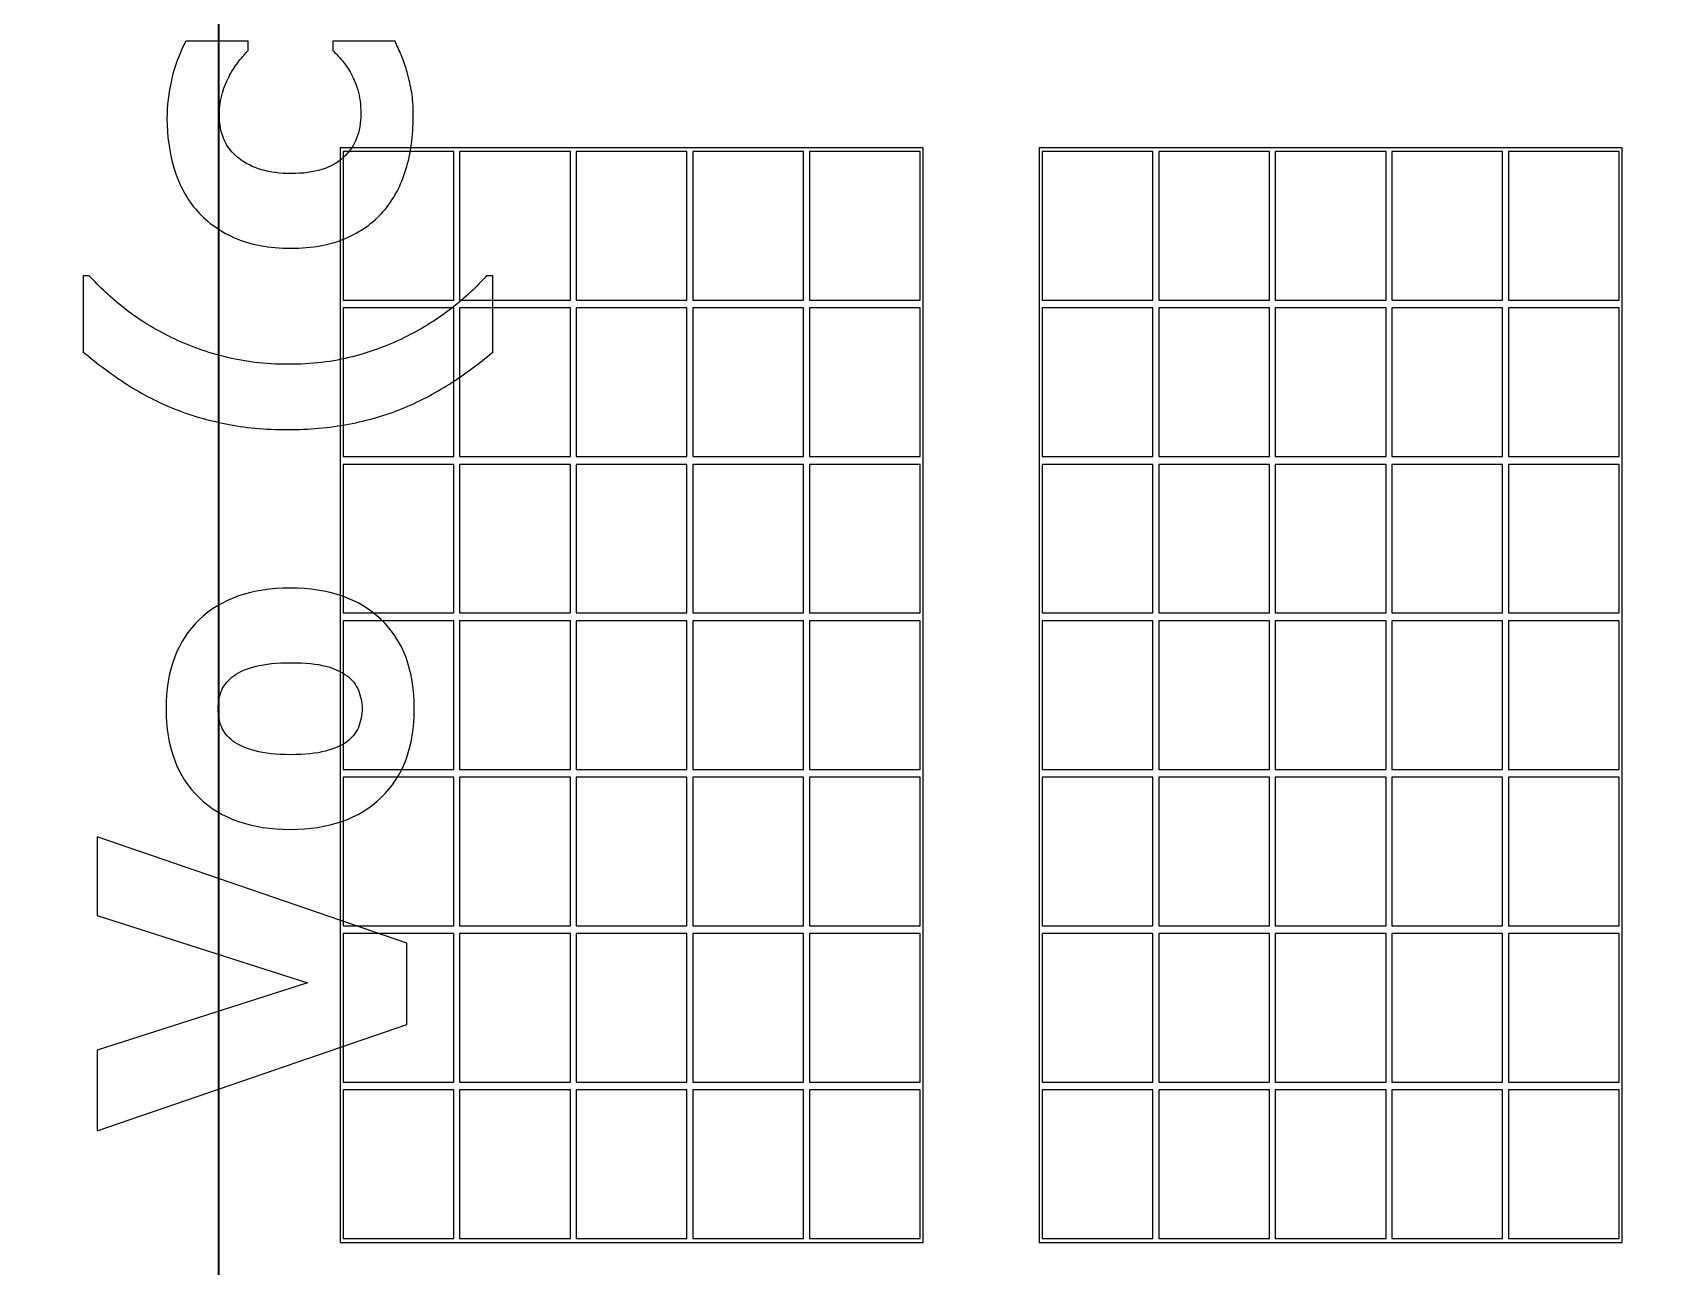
# Model space of a CAD drawing. Header units: centimetres. Extents: x -64.7 to 31.2, y -38.5 to 7.
# Drawn here: x -4.403 to -3.598, y 5.157 to 5.77 of the extents above; entities that cross this region are included whole.
import ezdxf

# ---------------------------------------------------------------- set-up
doc = ezdxf.new("R2010")
doc.units = ezdxf.units.CM
doc.header["$MEASUREMENT"] = 0
doc.layers.add('Layer 1', color=7, linetype='Continuous')

msp = doc.modelspace()

# ---------------------------------------------------------------- linework, layer by layer
at = {"layer": 'Layer 1', "color": 114, "lineweight": 35}
msp.add_open_spline([(-5.5, 6.95), (-5.5, 6.95), (2.5, 6.95), (2.5, 6.95), (2.5, 6.95), (2.5, 6.95), (2.5, 3.35), (2.5, 3.35), (2.5, 3.35), (2.5, 3.35), (-5.5, 3.35), (-5.5, 3.35), (-5.5, 3.35), (-5.5, 3.35), (-5.5, 6.95), (-5.5, 6.95)], degree=3, knots=[0, 0, 0, 0, 0.25, 0.25, 0.25, 0.25, 0.5, 0.5, 0.5, 0.5, 0.75, 0.75, 0.75, 0.75, 1, 1, 1, 1], dxfattribs=at)
at = {"layer": 'Layer 1', "color": 250, "lineweight": 35}
msp.add_open_spline([(-4.8, 6.41), (-4.8, 6.41), (1.8, 6.41), (1.8, 6.41), (1.8, 6.41), (1.8, 6.41), (1.8, 3.89), (1.8, 3.89), (1.8, 3.89), (1.8, 3.89), (-4.8, 3.89), (-4.8, 3.89), (-4.8, 3.89), (-4.8, 3.89), (-4.8, 6.41), (-4.8, 6.41)], degree=3, knots=[0, 0, 0, 0, 0.25, 0.25, 0.25, 0.25, 0.5, 0.5, 0.5, 0.5, 0.75, 0.75, 0.75, 0.75, 1, 1, 1, 1], dxfattribs=at)
at = {"layer": 'Layer 1', "color": 52, "lineweight": 35}
msp.add_open_spline([(-4.3105, 5.95), (-4.3105, 5.95), (1.3105, 5.95), (1.3105, 5.95), (1.3105, 5.95), (1.3105, 5.95), (1.3105, 4.35), (1.3105, 4.35), (1.3105, 4.35), (1.3105, 4.35), (-4.3105, 4.35), (-4.3105, 4.35), (-4.3105, 4.35), (-4.3105, 4.35), (-4.3105, 5.95), (-4.3105, 5.95)], degree=3, knots=[0, 0, 0, 0, 0.25, 0.25, 0.25, 0.25, 0.5, 0.5, 0.5, 0.5, 0.75, 0.75, 0.75, 0.75, 1, 1, 1, 1], dxfattribs=at)
at = {"layer": 'Layer 1', "color": 7}
for points, knots in [([(-4.21368, 5.72808), (-4.21368, 5.71849), (-4.21487, 5.7097), (-4.21731, 5.70177), (-4.21731, 5.70177), (-4.21971, 5.69379), (-4.22341, 5.68691), (-4.22846, 5.68102), (-4.22846, 5.68102), (-4.2335, 5.67524), (-4.23982, 5.67072), (-4.24744, 5.66751), (-4.24744, 5.66751), (-4.25502, 5.66427), (-4.26402, 5.66264), (-4.27435, 5.66264), (-4.27435, 5.66264), (-4.28543, 5.66264), (-4.29489, 5.66441), (-4.30268, 5.6679), (-4.30268, 5.6679), (-4.31044, 5.67143), (-4.31686, 5.67619), (-4.32191, 5.68219), (-4.32191, 5.68219), (-4.32671, 5.68797), (-4.33027, 5.69478), (-4.3326, 5.70258), (-4.3326, 5.70258), (-4.33489, 5.71041), (-4.33606, 5.71856), (-4.33606, 5.72703), (-4.33606, 5.72703), (-4.33606, 5.73345), (-4.33532, 5.73983), (-4.33383, 5.74625), (-4.33383, 5.74625), (-4.33235, 5.75267), (-4.32999, 5.75909), (-4.32674, 5.76558), (-4.32674, 5.76558), (-4.32674, 5.76558), (-4.29573, 5.76558), (-4.29573, 5.76558), (-4.29573, 5.76558), (-4.29573, 5.76558), (-4.29573, 5.76093), (-4.29573, 5.76093), (-4.29573, 5.76093), (-4.29711, 5.75948), (-4.29863, 5.75772), (-4.30028, 5.7556), (-4.30028, 5.7556), (-4.30194, 5.75352), (-4.30346, 5.75123), (-4.30483, 5.74876), (-4.30483, 5.74876), (-4.30628, 5.74611), (-4.30752, 5.74315), (-4.3085, 5.73987), (-4.3085, 5.73987), (-4.30953, 5.73655), (-4.31002, 5.73285), (-4.31002, 5.72879), (-4.31002, 5.72879), (-4.31002, 5.71955), (-4.30681, 5.71242), (-4.30035, 5.70734), (-4.30035, 5.70734), (-4.2939, 5.7023), (-4.28526, 5.69976), (-4.27435, 5.69976), (-4.27435, 5.69976), (-4.26271, 5.69976), (-4.254, 5.70247), (-4.24828, 5.70787), (-4.24828, 5.70787), (-4.24257, 5.71327), (-4.23971, 5.72046), (-4.23971, 5.72942), (-4.23971, 5.72942), (-4.23971, 5.73398), (-4.24024, 5.73796), (-4.24126, 5.74142), (-4.24126, 5.74142), (-4.24229, 5.74484), (-4.24356, 5.7478), (-4.245, 5.75027), (-4.245, 5.75027), (-4.24645, 5.75271), (-4.24793, 5.75475), (-4.24948, 5.75648), (-4.24948, 5.75648), (-4.25104, 5.75821), (-4.25245, 5.75969), (-4.25368, 5.76093), (-4.25368, 5.76093), (-4.25368, 5.76093), (-4.25368, 5.76558), (-4.25368, 5.76558), (-4.25368, 5.76558), (-4.25368, 5.76558), (-4.22267, 5.76558), (-4.22267, 5.76558), (-4.22267, 5.76558), (-4.22179, 5.7635), (-4.22073, 5.76114), (-4.21957, 5.75839), (-4.21957, 5.75839), (-4.2184, 5.75567), (-4.21742, 5.75292), (-4.21667, 5.7501), (-4.21667, 5.7501), (-4.21572, 5.74657), (-4.21498, 5.74329), (-4.21445, 5.74022), (-4.21445, 5.74022), (-4.21392, 5.73715), (-4.21368, 5.73309), (-4.21368, 5.72808)], [0, 0, 0, 0, 0.033333, 0.033333, 0.033333, 0.033333, 0.066667, 0.066667, 0.066667, 0.066667, 0.1, 0.1, 0.1, 0.1, 0.133333, 0.133333, 0.133333, 0.133333, 0.166667, 0.166667, 0.166667, 0.166667, 0.2, 0.2, 0.2, 0.2, 0.233333, 0.233333, 0.233333, 0.233333, 0.266667, 0.266667, 0.266667, 0.266667, 0.3, 0.3, 0.3, 0.3, 0.333333, 0.333333, 0.333333, 0.333333, 0.366667, 0.366667, 0.366667, 0.366667, 0.4, 0.4, 0.4, 0.4, 0.433333, 0.433333, 0.433333, 0.433333, 0.466667, 0.466667, 0.466667, 0.466667, 0.5, 0.5, 0.5, 0.5, 0.533333, 0.533333, 0.533333, 0.533333, 0.566667, 0.566667, 0.566667, 0.566667, 0.6, 0.6, 0.6, 0.6, 0.633333, 0.633333, 0.633333, 0.633333, 0.666667, 0.666667, 0.666667, 0.666667, 0.7, 0.7, 0.7, 0.7, 0.733333, 0.733333, 0.733333, 0.733333, 0.766667, 0.766667, 0.766667, 0.766667, 0.8, 0.8, 0.8, 0.8, 0.833333, 0.833333, 0.833333, 0.833333, 0.866667, 0.866667, 0.866667, 0.866667, 0.9, 0.9, 0.9, 0.9, 0.933333, 0.933333, 0.933333, 0.933333, 0.966667, 0.966667, 0.966667, 0.966667, 1, 1, 1, 1]), ([(-4.1742, 5.64899), (-4.1742, 5.64899), (-4.1742, 5.61107), (-4.1742, 5.61107), (-4.1742, 5.61107), (-4.18115, 5.60521), (-4.18831, 5.59989), (-4.19568, 5.59516), (-4.19568, 5.59516), (-4.20306, 5.5904), (-4.21099, 5.5863), (-4.21946, 5.58285), (-4.21946, 5.58285), (-4.2274, 5.5796), (-4.23618, 5.57706), (-4.24581, 5.57526), (-4.24581, 5.57526), (-4.25548, 5.57343), (-4.2655, 5.57251), (-4.27591, 5.57251), (-4.27591, 5.57251), (-4.28727, 5.57251), (-4.29757, 5.57346), (-4.30681, 5.57537), (-4.30681, 5.57537), (-4.31605, 5.57724), (-4.32448, 5.57971), (-4.33214, 5.58274), (-4.33214, 5.58274), (-4.34047, 5.58606), (-4.34833, 5.59011), (-4.35574, 5.59488), (-4.35574, 5.59488), (-4.36315, 5.59967), (-4.37045, 5.60507), (-4.37761, 5.61107), (-4.37761, 5.61107), (-4.37761, 5.61107), (-4.37761, 5.64899), (-4.37761, 5.64899), (-4.37761, 5.64899), (-4.37761, 5.64899), (-4.37462, 5.64899), (-4.37462, 5.64899), (-4.37462, 5.64899), (-4.36957, 5.64342), (-4.36389, 5.63809), (-4.35751, 5.63301), (-4.35751, 5.63301), (-4.35112, 5.62797), (-4.34368, 5.62328), (-4.33514, 5.61894), (-4.33514, 5.61894), (-4.32692, 5.61477), (-4.31785, 5.61142), (-4.30783, 5.60885), (-4.30783, 5.60885), (-4.29785, 5.60627), (-4.2872, 5.60497), (-4.27591, 5.60497), (-4.27591, 5.60497), (-4.26412, 5.60497), (-4.25343, 5.60624), (-4.24387, 5.60874), (-4.24387, 5.60874), (-4.23428, 5.61125), (-4.22521, 5.61463), (-4.21667, 5.61894), (-4.21667, 5.61894), (-4.20856, 5.62306), (-4.20115, 5.62772), (-4.19452, 5.63291), (-4.19452, 5.63291), (-4.18785, 5.63813), (-4.1821, 5.64349), (-4.1772, 5.64899), (-4.1772, 5.64899), (-4.1772, 5.64899), (-4.1742, 5.64899), (-4.1742, 5.64899)], [0, 0, 0, 0, 0.05, 0.05, 0.05, 0.05, 0.1, 0.1, 0.1, 0.1, 0.15, 0.15, 0.15, 0.15, 0.2, 0.2, 0.2, 0.2, 0.25, 0.25, 0.25, 0.25, 0.3, 0.3, 0.3, 0.3, 0.35, 0.35, 0.35, 0.35, 0.4, 0.4, 0.4, 0.4, 0.45, 0.45, 0.45, 0.45, 0.5, 0.5, 0.5, 0.5, 0.55, 0.55, 0.55, 0.55, 0.6, 0.6, 0.6, 0.6, 0.65, 0.65, 0.65, 0.65, 0.7, 0.7, 0.7, 0.7, 0.75, 0.75, 0.75, 0.75, 0.8, 0.8, 0.8, 0.8, 0.85, 0.85, 0.85, 0.85, 0.9, 0.9, 0.9, 0.9, 0.95, 0.95, 0.95, 0.95, 1, 1, 1, 1]), ([(-4.27478, 5.49376), (-4.25566, 5.49376), (-4.24063, 5.48854), (-4.22962, 5.4781), (-4.22962, 5.4781), (-4.21865, 5.46766), (-4.21315, 5.45291), (-4.21315, 5.43383), (-4.21315, 5.43383), (-4.21315, 5.41485), (-4.21865, 5.40013), (-4.22962, 5.38962), (-4.22962, 5.38962), (-4.24063, 5.37911), (-4.25566, 5.37385), (-4.27478, 5.37385), (-4.27478, 5.37385), (-4.29407, 5.37385), (-4.30917, 5.37911), (-4.32011, 5.38962), (-4.32011, 5.38962), (-4.33101, 5.40013), (-4.33648, 5.41485), (-4.33648, 5.43383), (-4.33648, 5.43383), (-4.33648, 5.45284), (-4.33098, 5.46759), (-4.32, 5.47806), (-4.32, 5.47806), (-4.309, 5.48854), (-4.29393, 5.49376), (-4.27478, 5.49376)], [0, 0, 0, 0, 0.125, 0.125, 0.125, 0.125, 0.25, 0.25, 0.25, 0.25, 0.375, 0.375, 0.375, 0.375, 0.5, 0.5, 0.5, 0.5, 0.625, 0.625, 0.625, 0.625, 0.75, 0.75, 0.75, 0.75, 0.875, 0.875, 0.875, 0.875, 1, 1, 1, 1]), ([(-4.27457, 5.45665), (-4.28145, 5.45665), (-4.2872, 5.45609), (-4.29178, 5.45496), (-4.29178, 5.45496), (-4.29637, 5.45379), (-4.30004, 5.45224), (-4.30279, 5.45023), (-4.30279, 5.45023), (-4.30568, 5.44811), (-4.30769, 5.44568), (-4.30886, 5.443), (-4.30886, 5.443), (-4.30999, 5.44032), (-4.31055, 5.43725), (-4.31055, 5.43383), (-4.31055, 5.43383), (-4.31055, 5.43058), (-4.31006, 5.42765), (-4.30903, 5.42501), (-4.30903, 5.42501), (-4.30805, 5.4224), (-4.30614, 5.42), (-4.30332, 5.41777), (-4.30332, 5.41777), (-4.30064, 5.41573), (-4.29693, 5.41407), (-4.29224, 5.41283), (-4.29224, 5.41283), (-4.28755, 5.4116), (-4.28166, 5.41097), (-4.27457, 5.41097), (-4.27457, 5.41097), (-4.26744, 5.41097), (-4.26172, 5.41156), (-4.25731, 5.41273), (-4.25731, 5.41273), (-4.25294, 5.41389), (-4.24945, 5.41541), (-4.24684, 5.41728), (-4.24684, 5.41728), (-4.24416, 5.41918), (-4.24218, 5.42162), (-4.24095, 5.42451), (-4.24095, 5.42451), (-4.23971, 5.4274), (-4.23908, 5.43062), (-4.23908, 5.43411), (-4.23908, 5.43411), (-4.23908, 5.437), (-4.23971, 5.43996), (-4.24095, 5.44296), (-4.24095, 5.44296), (-4.24218, 5.44596), (-4.24405, 5.44836), (-4.24652, 5.45012), (-4.24652, 5.45012), (-4.24948, 5.45228), (-4.25305, 5.4539), (-4.25724, 5.45499), (-4.25724, 5.45499), (-4.26141, 5.45609), (-4.26719, 5.45665), (-4.27457, 5.45665)], [0, 0, 0, 0, 0.0625, 0.0625, 0.0625, 0.0625, 0.125, 0.125, 0.125, 0.125, 0.1875, 0.1875, 0.1875, 0.1875, 0.25, 0.25, 0.25, 0.25, 0.3125, 0.3125, 0.3125, 0.3125, 0.375, 0.375, 0.375, 0.375, 0.4375, 0.4375, 0.4375, 0.4375, 0.5, 0.5, 0.5, 0.5, 0.5625, 0.5625, 0.5625, 0.5625, 0.625, 0.625, 0.625, 0.625, 0.6875, 0.6875, 0.6875, 0.6875, 0.75, 0.75, 0.75, 0.75, 0.8125, 0.8125, 0.8125, 0.8125, 0.875, 0.875, 0.875, 0.875, 0.9375, 0.9375, 0.9375, 0.9375, 1, 1, 1, 1]), ([(-4.37066, 5.37015), (-4.37066, 5.37015), (-4.21678, 5.31723), (-4.21678, 5.31723), (-4.21678, 5.31723), (-4.21678, 5.31723), (-4.21678, 5.27691), (-4.21678, 5.27691), (-4.21678, 5.27691), (-4.21678, 5.27691), (-4.37066, 5.22399), (-4.37066, 5.22399), (-4.37066, 5.22399), (-4.37066, 5.22399), (-4.37066, 5.2641), (-4.37066, 5.2641), (-4.37066, 5.2641), (-4.37066, 5.2641), (-4.26628, 5.29758), (-4.26628, 5.29758), (-4.26628, 5.29758), (-4.26628, 5.29758), (-4.37066, 5.3311), (-4.37066, 5.3311), (-4.37066, 5.3311), (-4.37066, 5.3311), (-4.37066, 5.37015), (-4.37066, 5.37015)], [0, 0, 0, 0, 0.142857, 0.142857, 0.142857, 0.142857, 0.285714, 0.285714, 0.285714, 0.285714, 0.428571, 0.428571, 0.428571, 0.428571, 0.571429, 0.571429, 0.571429, 0.571429, 0.714286, 0.714286, 0.714286, 0.714286, 0.857143, 0.857143, 0.857143, 0.857143, 1, 1, 1, 1])]:
    msp.add_open_spline(points, degree=3, knots=knots, dxfattribs=at)
at = {"layer": 'Layer 1', "color": 250, "lineweight": 18}
for points, knots in [([(-4.21368, 5.72808), (-4.21368, 5.71849), (-4.21487, 5.7097), (-4.21731, 5.70177), (-4.21731, 5.70177), (-4.21971, 5.69379), (-4.22341, 5.68691), (-4.22846, 5.68102), (-4.22846, 5.68102), (-4.2335, 5.67524), (-4.23982, 5.67072), (-4.24744, 5.66751), (-4.24744, 5.66751), (-4.25502, 5.66427), (-4.26402, 5.66264), (-4.27435, 5.66264), (-4.27435, 5.66264), (-4.28543, 5.66264), (-4.29489, 5.66441), (-4.30268, 5.6679), (-4.30268, 5.6679), (-4.31044, 5.67143), (-4.31686, 5.67619), (-4.32191, 5.68219), (-4.32191, 5.68219), (-4.32671, 5.68797), (-4.33027, 5.69478), (-4.3326, 5.70258), (-4.3326, 5.70258), (-4.33489, 5.71041), (-4.33606, 5.71856), (-4.33606, 5.72703), (-4.33606, 5.72703), (-4.33606, 5.73345), (-4.33532, 5.73983), (-4.33383, 5.74625), (-4.33383, 5.74625), (-4.33235, 5.75267), (-4.32999, 5.75909), (-4.32674, 5.76558), (-4.32674, 5.76558), (-4.32674, 5.76558), (-4.29573, 5.76558), (-4.29573, 5.76558), (-4.29573, 5.76558), (-4.29573, 5.76558), (-4.29573, 5.76093), (-4.29573, 5.76093), (-4.29573, 5.76093), (-4.29711, 5.75948), (-4.29863, 5.75772), (-4.30028, 5.7556), (-4.30028, 5.7556), (-4.30194, 5.75352), (-4.30346, 5.75123), (-4.30483, 5.74876), (-4.30483, 5.74876), (-4.30628, 5.74611), (-4.30752, 5.74315), (-4.3085, 5.73987), (-4.3085, 5.73987), (-4.30953, 5.73655), (-4.31002, 5.73285), (-4.31002, 5.72879), (-4.31002, 5.72879), (-4.31002, 5.71955), (-4.30681, 5.71242), (-4.30035, 5.70734), (-4.30035, 5.70734), (-4.2939, 5.7023), (-4.28526, 5.69976), (-4.27435, 5.69976), (-4.27435, 5.69976), (-4.26271, 5.69976), (-4.254, 5.70247), (-4.24828, 5.70787), (-4.24828, 5.70787), (-4.24257, 5.71327), (-4.23971, 5.72046), (-4.23971, 5.72942), (-4.23971, 5.72942), (-4.23971, 5.73398), (-4.24024, 5.73796), (-4.24126, 5.74142), (-4.24126, 5.74142), (-4.24229, 5.74484), (-4.24356, 5.7478), (-4.245, 5.75027), (-4.245, 5.75027), (-4.24645, 5.75271), (-4.24793, 5.75475), (-4.24948, 5.75648), (-4.24948, 5.75648), (-4.25104, 5.75821), (-4.25245, 5.75969), (-4.25368, 5.76093), (-4.25368, 5.76093), (-4.25368, 5.76093), (-4.25368, 5.76558), (-4.25368, 5.76558), (-4.25368, 5.76558), (-4.25368, 5.76558), (-4.22267, 5.76558), (-4.22267, 5.76558), (-4.22267, 5.76558), (-4.22179, 5.7635), (-4.22073, 5.76114), (-4.21957, 5.75839), (-4.21957, 5.75839), (-4.2184, 5.75567), (-4.21742, 5.75292), (-4.21667, 5.7501), (-4.21667, 5.7501), (-4.21572, 5.74657), (-4.21498, 5.74329), (-4.21445, 5.74022), (-4.21445, 5.74022), (-4.21392, 5.73715), (-4.21368, 5.73309), (-4.21368, 5.72808)], [0, 0, 0, 0, 0.033333, 0.033333, 0.033333, 0.033333, 0.066667, 0.066667, 0.066667, 0.066667, 0.1, 0.1, 0.1, 0.1, 0.133333, 0.133333, 0.133333, 0.133333, 0.166667, 0.166667, 0.166667, 0.166667, 0.2, 0.2, 0.2, 0.2, 0.233333, 0.233333, 0.233333, 0.233333, 0.266667, 0.266667, 0.266667, 0.266667, 0.3, 0.3, 0.3, 0.3, 0.333333, 0.333333, 0.333333, 0.333333, 0.366667, 0.366667, 0.366667, 0.366667, 0.4, 0.4, 0.4, 0.4, 0.433333, 0.433333, 0.433333, 0.433333, 0.466667, 0.466667, 0.466667, 0.466667, 0.5, 0.5, 0.5, 0.5, 0.533333, 0.533333, 0.533333, 0.533333, 0.566667, 0.566667, 0.566667, 0.566667, 0.6, 0.6, 0.6, 0.6, 0.633333, 0.633333, 0.633333, 0.633333, 0.666667, 0.666667, 0.666667, 0.666667, 0.7, 0.7, 0.7, 0.7, 0.733333, 0.733333, 0.733333, 0.733333, 0.766667, 0.766667, 0.766667, 0.766667, 0.8, 0.8, 0.8, 0.8, 0.833333, 0.833333, 0.833333, 0.833333, 0.866667, 0.866667, 0.866667, 0.866667, 0.9, 0.9, 0.9, 0.9, 0.933333, 0.933333, 0.933333, 0.933333, 0.966667, 0.966667, 0.966667, 0.966667, 1, 1, 1, 1]), ([(-4.1742, 5.64899), (-4.1742, 5.64899), (-4.1742, 5.61107), (-4.1742, 5.61107), (-4.1742, 5.61107), (-4.18115, 5.60521), (-4.18831, 5.59989), (-4.19568, 5.59516), (-4.19568, 5.59516), (-4.20306, 5.5904), (-4.21099, 5.5863), (-4.21946, 5.58285), (-4.21946, 5.58285), (-4.2274, 5.5796), (-4.23618, 5.57706), (-4.24581, 5.57526), (-4.24581, 5.57526), (-4.25548, 5.57343), (-4.2655, 5.57251), (-4.27591, 5.57251), (-4.27591, 5.57251), (-4.28727, 5.57251), (-4.29757, 5.57346), (-4.30681, 5.57537), (-4.30681, 5.57537), (-4.31605, 5.57724), (-4.32448, 5.57971), (-4.33214, 5.58274), (-4.33214, 5.58274), (-4.34047, 5.58606), (-4.34833, 5.59011), (-4.35574, 5.59488), (-4.35574, 5.59488), (-4.36315, 5.59967), (-4.37045, 5.60507), (-4.37761, 5.61107), (-4.37761, 5.61107), (-4.37761, 5.61107), (-4.37761, 5.64899), (-4.37761, 5.64899), (-4.37761, 5.64899), (-4.37761, 5.64899), (-4.37462, 5.64899), (-4.37462, 5.64899), (-4.37462, 5.64899), (-4.36957, 5.64342), (-4.36389, 5.63809), (-4.35751, 5.63301), (-4.35751, 5.63301), (-4.35112, 5.62797), (-4.34368, 5.62328), (-4.33514, 5.61894), (-4.33514, 5.61894), (-4.32692, 5.61477), (-4.31785, 5.61142), (-4.30783, 5.60885), (-4.30783, 5.60885), (-4.29785, 5.60627), (-4.2872, 5.60497), (-4.27591, 5.60497), (-4.27591, 5.60497), (-4.26412, 5.60497), (-4.25343, 5.60624), (-4.24387, 5.60874), (-4.24387, 5.60874), (-4.23428, 5.61125), (-4.22521, 5.61463), (-4.21667, 5.61894), (-4.21667, 5.61894), (-4.20856, 5.62306), (-4.20115, 5.62772), (-4.19452, 5.63291), (-4.19452, 5.63291), (-4.18785, 5.63813), (-4.1821, 5.64349), (-4.1772, 5.64899), (-4.1772, 5.64899), (-4.1772, 5.64899), (-4.1742, 5.64899), (-4.1742, 5.64899)], [0, 0, 0, 0, 0.05, 0.05, 0.05, 0.05, 0.1, 0.1, 0.1, 0.1, 0.15, 0.15, 0.15, 0.15, 0.2, 0.2, 0.2, 0.2, 0.25, 0.25, 0.25, 0.25, 0.3, 0.3, 0.3, 0.3, 0.35, 0.35, 0.35, 0.35, 0.4, 0.4, 0.4, 0.4, 0.45, 0.45, 0.45, 0.45, 0.5, 0.5, 0.5, 0.5, 0.55, 0.55, 0.55, 0.55, 0.6, 0.6, 0.6, 0.6, 0.65, 0.65, 0.65, 0.65, 0.7, 0.7, 0.7, 0.7, 0.75, 0.75, 0.75, 0.75, 0.8, 0.8, 0.8, 0.8, 0.85, 0.85, 0.85, 0.85, 0.9, 0.9, 0.9, 0.9, 0.95, 0.95, 0.95, 0.95, 1, 1, 1, 1]), ([(-4.27478, 5.49376), (-4.25566, 5.49376), (-4.24063, 5.48854), (-4.22962, 5.4781), (-4.22962, 5.4781), (-4.21865, 5.46766), (-4.21315, 5.45291), (-4.21315, 5.43383), (-4.21315, 5.43383), (-4.21315, 5.41485), (-4.21865, 5.40013), (-4.22962, 5.38962), (-4.22962, 5.38962), (-4.24063, 5.37911), (-4.25566, 5.37385), (-4.27478, 5.37385), (-4.27478, 5.37385), (-4.29407, 5.37385), (-4.30917, 5.37911), (-4.32011, 5.38962), (-4.32011, 5.38962), (-4.33101, 5.40013), (-4.33648, 5.41485), (-4.33648, 5.43383), (-4.33648, 5.43383), (-4.33648, 5.45284), (-4.33098, 5.46759), (-4.32, 5.47806), (-4.32, 5.47806), (-4.309, 5.48854), (-4.29393, 5.49376), (-4.27478, 5.49376)], [0, 0, 0, 0, 0.125, 0.125, 0.125, 0.125, 0.25, 0.25, 0.25, 0.25, 0.375, 0.375, 0.375, 0.375, 0.5, 0.5, 0.5, 0.5, 0.625, 0.625, 0.625, 0.625, 0.75, 0.75, 0.75, 0.75, 0.875, 0.875, 0.875, 0.875, 1, 1, 1, 1]), ([(-4.27457, 5.45665), (-4.28145, 5.45665), (-4.2872, 5.45609), (-4.29178, 5.45496), (-4.29178, 5.45496), (-4.29637, 5.45379), (-4.30004, 5.45224), (-4.30279, 5.45023), (-4.30279, 5.45023), (-4.30568, 5.44811), (-4.30769, 5.44568), (-4.30886, 5.443), (-4.30886, 5.443), (-4.30999, 5.44032), (-4.31055, 5.43725), (-4.31055, 5.43383), (-4.31055, 5.43383), (-4.31055, 5.43058), (-4.31006, 5.42765), (-4.30903, 5.42501), (-4.30903, 5.42501), (-4.30805, 5.4224), (-4.30614, 5.42), (-4.30332, 5.41777), (-4.30332, 5.41777), (-4.30064, 5.41573), (-4.29693, 5.41407), (-4.29224, 5.41283), (-4.29224, 5.41283), (-4.28755, 5.4116), (-4.28166, 5.41097), (-4.27457, 5.41097), (-4.27457, 5.41097), (-4.26744, 5.41097), (-4.26172, 5.41156), (-4.25731, 5.41273), (-4.25731, 5.41273), (-4.25294, 5.41389), (-4.24945, 5.41541), (-4.24684, 5.41728), (-4.24684, 5.41728), (-4.24416, 5.41918), (-4.24218, 5.42162), (-4.24095, 5.42451), (-4.24095, 5.42451), (-4.23971, 5.4274), (-4.23908, 5.43062), (-4.23908, 5.43411), (-4.23908, 5.43411), (-4.23908, 5.437), (-4.23971, 5.43996), (-4.24095, 5.44296), (-4.24095, 5.44296), (-4.24218, 5.44596), (-4.24405, 5.44836), (-4.24652, 5.45012), (-4.24652, 5.45012), (-4.24948, 5.45228), (-4.25305, 5.4539), (-4.25724, 5.45499), (-4.25724, 5.45499), (-4.26141, 5.45609), (-4.26719, 5.45665), (-4.27457, 5.45665)], [0, 0, 0, 0, 0.0625, 0.0625, 0.0625, 0.0625, 0.125, 0.125, 0.125, 0.125, 0.1875, 0.1875, 0.1875, 0.1875, 0.25, 0.25, 0.25, 0.25, 0.3125, 0.3125, 0.3125, 0.3125, 0.375, 0.375, 0.375, 0.375, 0.4375, 0.4375, 0.4375, 0.4375, 0.5, 0.5, 0.5, 0.5, 0.5625, 0.5625, 0.5625, 0.5625, 0.625, 0.625, 0.625, 0.625, 0.6875, 0.6875, 0.6875, 0.6875, 0.75, 0.75, 0.75, 0.75, 0.8125, 0.8125, 0.8125, 0.8125, 0.875, 0.875, 0.875, 0.875, 0.9375, 0.9375, 0.9375, 0.9375, 1, 1, 1, 1]), ([(-4.37066, 5.37015), (-4.37066, 5.37015), (-4.21678, 5.31723), (-4.21678, 5.31723), (-4.21678, 5.31723), (-4.21678, 5.31723), (-4.21678, 5.27691), (-4.21678, 5.27691), (-4.21678, 5.27691), (-4.21678, 5.27691), (-4.37066, 5.22399), (-4.37066, 5.22399), (-4.37066, 5.22399), (-4.37066, 5.22399), (-4.37066, 5.2641), (-4.37066, 5.2641), (-4.37066, 5.2641), (-4.37066, 5.2641), (-4.26628, 5.29758), (-4.26628, 5.29758), (-4.26628, 5.29758), (-4.26628, 5.29758), (-4.37066, 5.3311), (-4.37066, 5.3311), (-4.37066, 5.3311), (-4.37066, 5.3311), (-4.37066, 5.37015), (-4.37066, 5.37015)], [0, 0, 0, 0, 0.142857, 0.142857, 0.142857, 0.142857, 0.285714, 0.285714, 0.285714, 0.285714, 0.428571, 0.428571, 0.428571, 0.428571, 0.571429, 0.571429, 0.571429, 0.571429, 0.714286, 0.714286, 0.714286, 0.714286, 0.857143, 0.857143, 0.857143, 0.857143, 1, 1, 1, 1])]:
    msp.add_open_spline(points, degree=3, knots=knots, dxfattribs=at)
at = {"layer": 'Layer 1', "color": 52}
for points in [[(-4.25, 5.71262), (-4.25, 5.71262), (-3.96037, 5.71262), (-3.96037, 5.71262), (-3.96037, 5.71262), (-3.96037, 5.71262), (-3.96037, 5.16859), (-3.96037, 5.16859), (-3.96037, 5.16859), (-3.96037, 5.16859), (-4.25, 5.16859), (-4.25, 5.16859), (-4.25, 5.16859), (-4.25, 5.16859), (-4.25, 5.71262), (-4.25, 5.71262)], [(-4.24855, 5.71068), (-4.24855, 5.71068), (-4.19352, 5.71068), (-4.19352, 5.71068), (-4.19352, 5.71068), (-4.19352, 5.71068), (-4.19352, 5.63684), (-4.19352, 5.63684), (-4.19352, 5.63684), (-4.19352, 5.63684), (-4.24855, 5.63684), (-4.24855, 5.63684), (-4.24855, 5.63684), (-4.24855, 5.63684), (-4.24855, 5.71068), (-4.24855, 5.71068)], [(-4.19063, 5.71068), (-4.19063, 5.71068), (-4.1356, 5.71068), (-4.1356, 5.71068), (-4.1356, 5.71068), (-4.1356, 5.71068), (-4.1356, 5.63684), (-4.1356, 5.63684), (-4.1356, 5.63684), (-4.1356, 5.63684), (-4.19063, 5.63684), (-4.19063, 5.63684), (-4.19063, 5.63684), (-4.19063, 5.63684), (-4.19063, 5.71068), (-4.19063, 5.71068)], [(-4.1327, 5.71068), (-4.1327, 5.71068), (-4.07767, 5.71068), (-4.07767, 5.71068), (-4.07767, 5.71068), (-4.07767, 5.71068), (-4.07767, 5.63684), (-4.07767, 5.63684), (-4.07767, 5.63684), (-4.07767, 5.63684), (-4.1327, 5.63684), (-4.1327, 5.63684), (-4.1327, 5.63684), (-4.1327, 5.63684), (-4.1327, 5.71068), (-4.1327, 5.71068)], [(-4.07478, 5.71068), (-4.07478, 5.71068), (-4.01975, 5.71068), (-4.01975, 5.71068), (-4.01975, 5.71068), (-4.01975, 5.71068), (-4.01975, 5.63684), (-4.01975, 5.63684), (-4.01975, 5.63684), (-4.01975, 5.63684), (-4.07478, 5.63684), (-4.07478, 5.63684), (-4.07478, 5.63684), (-4.07478, 5.63684), (-4.07478, 5.71068), (-4.07478, 5.71068)], [(-4.01685, 5.71068), (-4.01685, 5.71068), (-3.96182, 5.71068), (-3.96182, 5.71068), (-3.96182, 5.71068), (-3.96182, 5.71068), (-3.96182, 5.63684), (-3.96182, 5.63684), (-3.96182, 5.63684), (-3.96182, 5.63684), (-4.01685, 5.63684), (-4.01685, 5.63684), (-4.01685, 5.63684), (-4.01685, 5.63684), (-4.01685, 5.71068), (-4.01685, 5.71068)], [(-3.90264, 5.71262), (-3.90264, 5.71262), (-3.61301, 5.71262), (-3.61301, 5.71262), (-3.61301, 5.71262), (-3.61301, 5.71262), (-3.61301, 5.16859), (-3.61301, 5.16859), (-3.61301, 5.16859), (-3.61301, 5.16859), (-3.90264, 5.16859), (-3.90264, 5.16859), (-3.90264, 5.16859), (-3.90264, 5.16859), (-3.90264, 5.71262), (-3.90264, 5.71262)], [(-3.90119, 5.71068), (-3.90119, 5.71068), (-3.84616, 5.71068), (-3.84616, 5.71068), (-3.84616, 5.71068), (-3.84616, 5.71068), (-3.84616, 5.63684), (-3.84616, 5.63684), (-3.84616, 5.63684), (-3.84616, 5.63684), (-3.90119, 5.63684), (-3.90119, 5.63684), (-3.90119, 5.63684), (-3.90119, 5.63684), (-3.90119, 5.71068), (-3.90119, 5.71068)], [(-3.84327, 5.71068), (-3.84327, 5.71068), (-3.78824, 5.71068), (-3.78824, 5.71068), (-3.78824, 5.71068), (-3.78824, 5.71068), (-3.78824, 5.63684), (-3.78824, 5.63684), (-3.78824, 5.63684), (-3.78824, 5.63684), (-3.84327, 5.63684), (-3.84327, 5.63684), (-3.84327, 5.63684), (-3.84327, 5.63684), (-3.84327, 5.71068), (-3.84327, 5.71068)], [(-3.78534, 5.71068), (-3.78534, 5.71068), (-3.73031, 5.71068), (-3.73031, 5.71068), (-3.73031, 5.71068), (-3.73031, 5.71068), (-3.73031, 5.63684), (-3.73031, 5.63684), (-3.73031, 5.63684), (-3.73031, 5.63684), (-3.78534, 5.63684), (-3.78534, 5.63684), (-3.78534, 5.63684), (-3.78534, 5.63684), (-3.78534, 5.71068), (-3.78534, 5.71068)], [(-3.72742, 5.71068), (-3.72742, 5.71068), (-3.67239, 5.71068), (-3.67239, 5.71068), (-3.67239, 5.71068), (-3.67239, 5.71068), (-3.67239, 5.63684), (-3.67239, 5.63684), (-3.67239, 5.63684), (-3.67239, 5.63684), (-3.72742, 5.63684), (-3.72742, 5.63684), (-3.72742, 5.63684), (-3.72742, 5.63684), (-3.72742, 5.71068), (-3.72742, 5.71068)], [(-3.66949, 5.71068), (-3.66949, 5.71068), (-3.61446, 5.71068), (-3.61446, 5.71068), (-3.61446, 5.71068), (-3.61446, 5.71068), (-3.61446, 5.63684), (-3.61446, 5.63684), (-3.61446, 5.63684), (-3.61446, 5.63684), (-3.66949, 5.63684), (-3.66949, 5.63684), (-3.66949, 5.63684), (-3.66949, 5.63684), (-3.66949, 5.71068), (-3.66949, 5.71068)], [(-4.24855, 5.63296), (-4.24855, 5.63296), (-4.19352, 5.63296), (-4.19352, 5.63296), (-4.19352, 5.63296), (-4.19352, 5.63296), (-4.19352, 5.55913), (-4.19352, 5.55913), (-4.19352, 5.55913), (-4.19352, 5.55913), (-4.24855, 5.55913), (-4.24855, 5.55913), (-4.24855, 5.55913), (-4.24855, 5.55913), (-4.24855, 5.63296), (-4.24855, 5.63296)], [(-4.19063, 5.63296), (-4.19063, 5.63296), (-4.1356, 5.63296), (-4.1356, 5.63296), (-4.1356, 5.63296), (-4.1356, 5.63296), (-4.1356, 5.55913), (-4.1356, 5.55913), (-4.1356, 5.55913), (-4.1356, 5.55913), (-4.19063, 5.55913), (-4.19063, 5.55913), (-4.19063, 5.55913), (-4.19063, 5.55913), (-4.19063, 5.63296), (-4.19063, 5.63296)], [(-4.1327, 5.63296), (-4.1327, 5.63296), (-4.07767, 5.63296), (-4.07767, 5.63296), (-4.07767, 5.63296), (-4.07767, 5.63296), (-4.07767, 5.55913), (-4.07767, 5.55913), (-4.07767, 5.55913), (-4.07767, 5.55913), (-4.1327, 5.55913), (-4.1327, 5.55913), (-4.1327, 5.55913), (-4.1327, 5.55913), (-4.1327, 5.63296), (-4.1327, 5.63296)], [(-4.07478, 5.63296), (-4.07478, 5.63296), (-4.01975, 5.63296), (-4.01975, 5.63296), (-4.01975, 5.63296), (-4.01975, 5.63296), (-4.01975, 5.55913), (-4.01975, 5.55913), (-4.01975, 5.55913), (-4.01975, 5.55913), (-4.07478, 5.55913), (-4.07478, 5.55913), (-4.07478, 5.55913), (-4.07478, 5.55913), (-4.07478, 5.63296), (-4.07478, 5.63296)], [(-4.01685, 5.63296), (-4.01685, 5.63296), (-3.96182, 5.63296), (-3.96182, 5.63296), (-3.96182, 5.63296), (-3.96182, 5.63296), (-3.96182, 5.55913), (-3.96182, 5.55913), (-3.96182, 5.55913), (-3.96182, 5.55913), (-4.01685, 5.55913), (-4.01685, 5.55913), (-4.01685, 5.55913), (-4.01685, 5.55913), (-4.01685, 5.63296), (-4.01685, 5.63296)], [(-3.90119, 5.63296), (-3.90119, 5.63296), (-3.84616, 5.63296), (-3.84616, 5.63296), (-3.84616, 5.63296), (-3.84616, 5.63296), (-3.84616, 5.55913), (-3.84616, 5.55913), (-3.84616, 5.55913), (-3.84616, 5.55913), (-3.90119, 5.55913), (-3.90119, 5.55913), (-3.90119, 5.55913), (-3.90119, 5.55913), (-3.90119, 5.63296), (-3.90119, 5.63296)], [(-3.84327, 5.63296), (-3.84327, 5.63296), (-3.78824, 5.63296), (-3.78824, 5.63296), (-3.78824, 5.63296), (-3.78824, 5.63296), (-3.78824, 5.55913), (-3.78824, 5.55913), (-3.78824, 5.55913), (-3.78824, 5.55913), (-3.84327, 5.55913), (-3.84327, 5.55913), (-3.84327, 5.55913), (-3.84327, 5.55913), (-3.84327, 5.63296), (-3.84327, 5.63296)], [(-3.78534, 5.63296), (-3.78534, 5.63296), (-3.73031, 5.63296), (-3.73031, 5.63296), (-3.73031, 5.63296), (-3.73031, 5.63296), (-3.73031, 5.55913), (-3.73031, 5.55913), (-3.73031, 5.55913), (-3.73031, 5.55913), (-3.78534, 5.55913), (-3.78534, 5.55913), (-3.78534, 5.55913), (-3.78534, 5.55913), (-3.78534, 5.63296), (-3.78534, 5.63296)], [(-3.72742, 5.63296), (-3.72742, 5.63296), (-3.67239, 5.63296), (-3.67239, 5.63296), (-3.67239, 5.63296), (-3.67239, 5.63296), (-3.67239, 5.55913), (-3.67239, 5.55913), (-3.67239, 5.55913), (-3.67239, 5.55913), (-3.72742, 5.55913), (-3.72742, 5.55913), (-3.72742, 5.55913), (-3.72742, 5.55913), (-3.72742, 5.63296), (-3.72742, 5.63296)], [(-3.66949, 5.63296), (-3.66949, 5.63296), (-3.61446, 5.63296), (-3.61446, 5.63296), (-3.61446, 5.63296), (-3.61446, 5.63296), (-3.61446, 5.55913), (-3.61446, 5.55913), (-3.61446, 5.55913), (-3.61446, 5.55913), (-3.66949, 5.55913), (-3.66949, 5.55913), (-3.66949, 5.55913), (-3.66949, 5.55913), (-3.66949, 5.63296), (-3.66949, 5.63296)], [(-4.24855, 5.55524), (-4.24855, 5.55524), (-4.19352, 5.55524), (-4.19352, 5.55524), (-4.19352, 5.55524), (-4.19352, 5.55524), (-4.19352, 5.48141), (-4.19352, 5.48141), (-4.19352, 5.48141), (-4.19352, 5.48141), (-4.24855, 5.48141), (-4.24855, 5.48141), (-4.24855, 5.48141), (-4.24855, 5.48141), (-4.24855, 5.55524), (-4.24855, 5.55524)], [(-4.19063, 5.55524), (-4.19063, 5.55524), (-4.1356, 5.55524), (-4.1356, 5.55524), (-4.1356, 5.55524), (-4.1356, 5.55524), (-4.1356, 5.48141), (-4.1356, 5.48141), (-4.1356, 5.48141), (-4.1356, 5.48141), (-4.19063, 5.48141), (-4.19063, 5.48141), (-4.19063, 5.48141), (-4.19063, 5.48141), (-4.19063, 5.55524), (-4.19063, 5.55524)], [(-4.1327, 5.55524), (-4.1327, 5.55524), (-4.07767, 5.55524), (-4.07767, 5.55524), (-4.07767, 5.55524), (-4.07767, 5.55524), (-4.07767, 5.48141), (-4.07767, 5.48141), (-4.07767, 5.48141), (-4.07767, 5.48141), (-4.1327, 5.48141), (-4.1327, 5.48141), (-4.1327, 5.48141), (-4.1327, 5.48141), (-4.1327, 5.55524), (-4.1327, 5.55524)], [(-4.07478, 5.55524), (-4.07478, 5.55524), (-4.01975, 5.55524), (-4.01975, 5.55524), (-4.01975, 5.55524), (-4.01975, 5.55524), (-4.01975, 5.48141), (-4.01975, 5.48141), (-4.01975, 5.48141), (-4.01975, 5.48141), (-4.07478, 5.48141), (-4.07478, 5.48141), (-4.07478, 5.48141), (-4.07478, 5.48141), (-4.07478, 5.55524), (-4.07478, 5.55524)], [(-4.01685, 5.55524), (-4.01685, 5.55524), (-3.96182, 5.55524), (-3.96182, 5.55524), (-3.96182, 5.55524), (-3.96182, 5.55524), (-3.96182, 5.48141), (-3.96182, 5.48141), (-3.96182, 5.48141), (-3.96182, 5.48141), (-4.01685, 5.48141), (-4.01685, 5.48141), (-4.01685, 5.48141), (-4.01685, 5.48141), (-4.01685, 5.55524), (-4.01685, 5.55524)], [(-3.90119, 5.55524), (-3.90119, 5.55524), (-3.84616, 5.55524), (-3.84616, 5.55524), (-3.84616, 5.55524), (-3.84616, 5.55524), (-3.84616, 5.48141), (-3.84616, 5.48141), (-3.84616, 5.48141), (-3.84616, 5.48141), (-3.90119, 5.48141), (-3.90119, 5.48141), (-3.90119, 5.48141), (-3.90119, 5.48141), (-3.90119, 5.55524), (-3.90119, 5.55524)], [(-3.84327, 5.55524), (-3.84327, 5.55524), (-3.78824, 5.55524), (-3.78824, 5.55524), (-3.78824, 5.55524), (-3.78824, 5.55524), (-3.78824, 5.48141), (-3.78824, 5.48141), (-3.78824, 5.48141), (-3.78824, 5.48141), (-3.84327, 5.48141), (-3.84327, 5.48141), (-3.84327, 5.48141), (-3.84327, 5.48141), (-3.84327, 5.55524), (-3.84327, 5.55524)], [(-3.78534, 5.55524), (-3.78534, 5.55524), (-3.73031, 5.55524), (-3.73031, 5.55524), (-3.73031, 5.55524), (-3.73031, 5.55524), (-3.73031, 5.48141), (-3.73031, 5.48141), (-3.73031, 5.48141), (-3.73031, 5.48141), (-3.78534, 5.48141), (-3.78534, 5.48141), (-3.78534, 5.48141), (-3.78534, 5.48141), (-3.78534, 5.55524), (-3.78534, 5.55524)], [(-3.72742, 5.55524), (-3.72742, 5.55524), (-3.67239, 5.55524), (-3.67239, 5.55524), (-3.67239, 5.55524), (-3.67239, 5.55524), (-3.67239, 5.48141), (-3.67239, 5.48141), (-3.67239, 5.48141), (-3.67239, 5.48141), (-3.72742, 5.48141), (-3.72742, 5.48141), (-3.72742, 5.48141), (-3.72742, 5.48141), (-3.72742, 5.55524), (-3.72742, 5.55524)], [(-3.66949, 5.55524), (-3.66949, 5.55524), (-3.61446, 5.55524), (-3.61446, 5.55524), (-3.61446, 5.55524), (-3.61446, 5.55524), (-3.61446, 5.48141), (-3.61446, 5.48141), (-3.61446, 5.48141), (-3.61446, 5.48141), (-3.66949, 5.48141), (-3.66949, 5.48141), (-3.66949, 5.48141), (-3.66949, 5.48141), (-3.66949, 5.55524), (-3.66949, 5.55524)], [(-4.24855, 5.47752), (-4.24855, 5.47752), (-4.19352, 5.47752), (-4.19352, 5.47752), (-4.19352, 5.47752), (-4.19352, 5.47752), (-4.19352, 5.40369), (-4.19352, 5.40369), (-4.19352, 5.40369), (-4.19352, 5.40369), (-4.24855, 5.40369), (-4.24855, 5.40369), (-4.24855, 5.40369), (-4.24855, 5.40369), (-4.24855, 5.47752), (-4.24855, 5.47752)], [(-4.19063, 5.47752), (-4.19063, 5.47752), (-4.1356, 5.47752), (-4.1356, 5.47752), (-4.1356, 5.47752), (-4.1356, 5.47752), (-4.1356, 5.40369), (-4.1356, 5.40369), (-4.1356, 5.40369), (-4.1356, 5.40369), (-4.19063, 5.40369), (-4.19063, 5.40369), (-4.19063, 5.40369), (-4.19063, 5.40369), (-4.19063, 5.47752), (-4.19063, 5.47752)], [(-4.1327, 5.47752), (-4.1327, 5.47752), (-4.07767, 5.47752), (-4.07767, 5.47752), (-4.07767, 5.47752), (-4.07767, 5.47752), (-4.07767, 5.40369), (-4.07767, 5.40369), (-4.07767, 5.40369), (-4.07767, 5.40369), (-4.1327, 5.40369), (-4.1327, 5.40369), (-4.1327, 5.40369), (-4.1327, 5.40369), (-4.1327, 5.47752), (-4.1327, 5.47752)], [(-4.07478, 5.47752), (-4.07478, 5.47752), (-4.01975, 5.47752), (-4.01975, 5.47752), (-4.01975, 5.47752), (-4.01975, 5.47752), (-4.01975, 5.40369), (-4.01975, 5.40369), (-4.01975, 5.40369), (-4.01975, 5.40369), (-4.07478, 5.40369), (-4.07478, 5.40369), (-4.07478, 5.40369), (-4.07478, 5.40369), (-4.07478, 5.47752), (-4.07478, 5.47752)], [(-4.01685, 5.47752), (-4.01685, 5.47752), (-3.96182, 5.47752), (-3.96182, 5.47752), (-3.96182, 5.47752), (-3.96182, 5.47752), (-3.96182, 5.40369), (-3.96182, 5.40369), (-3.96182, 5.40369), (-3.96182, 5.40369), (-4.01685, 5.40369), (-4.01685, 5.40369), (-4.01685, 5.40369), (-4.01685, 5.40369), (-4.01685, 5.47752), (-4.01685, 5.47752)], [(-3.90119, 5.47752), (-3.90119, 5.47752), (-3.84616, 5.47752), (-3.84616, 5.47752), (-3.84616, 5.47752), (-3.84616, 5.47752), (-3.84616, 5.40369), (-3.84616, 5.40369), (-3.84616, 5.40369), (-3.84616, 5.40369), (-3.90119, 5.40369), (-3.90119, 5.40369), (-3.90119, 5.40369), (-3.90119, 5.40369), (-3.90119, 5.47752), (-3.90119, 5.47752)], [(-3.84327, 5.47752), (-3.84327, 5.47752), (-3.78824, 5.47752), (-3.78824, 5.47752), (-3.78824, 5.47752), (-3.78824, 5.47752), (-3.78824, 5.40369), (-3.78824, 5.40369), (-3.78824, 5.40369), (-3.78824, 5.40369), (-3.84327, 5.40369), (-3.84327, 5.40369), (-3.84327, 5.40369), (-3.84327, 5.40369), (-3.84327, 5.47752), (-3.84327, 5.47752)], [(-3.78534, 5.47752), (-3.78534, 5.47752), (-3.73031, 5.47752), (-3.73031, 5.47752), (-3.73031, 5.47752), (-3.73031, 5.47752), (-3.73031, 5.40369), (-3.73031, 5.40369), (-3.73031, 5.40369), (-3.73031, 5.40369), (-3.78534, 5.40369), (-3.78534, 5.40369), (-3.78534, 5.40369), (-3.78534, 5.40369), (-3.78534, 5.47752), (-3.78534, 5.47752)], [(-3.72742, 5.47752), (-3.72742, 5.47752), (-3.67239, 5.47752), (-3.67239, 5.47752), (-3.67239, 5.47752), (-3.67239, 5.47752), (-3.67239, 5.40369), (-3.67239, 5.40369), (-3.67239, 5.40369), (-3.67239, 5.40369), (-3.72742, 5.40369), (-3.72742, 5.40369), (-3.72742, 5.40369), (-3.72742, 5.40369), (-3.72742, 5.47752), (-3.72742, 5.47752)], [(-3.66949, 5.47752), (-3.66949, 5.47752), (-3.61446, 5.47752), (-3.61446, 5.47752), (-3.61446, 5.47752), (-3.61446, 5.47752), (-3.61446, 5.40369), (-3.61446, 5.40369), (-3.61446, 5.40369), (-3.61446, 5.40369), (-3.66949, 5.40369), (-3.66949, 5.40369), (-3.66949, 5.40369), (-3.66949, 5.40369), (-3.66949, 5.47752), (-3.66949, 5.47752)], [(-4.24855, 5.3998), (-4.24855, 5.3998), (-4.19352, 5.3998), (-4.19352, 5.3998), (-4.19352, 5.3998), (-4.19352, 5.3998), (-4.19352, 5.32597), (-4.19352, 5.32597), (-4.19352, 5.32597), (-4.19352, 5.32597), (-4.24855, 5.32597), (-4.24855, 5.32597), (-4.24855, 5.32597), (-4.24855, 5.32597), (-4.24855, 5.3998), (-4.24855, 5.3998)], [(-4.19063, 5.3998), (-4.19063, 5.3998), (-4.1356, 5.3998), (-4.1356, 5.3998), (-4.1356, 5.3998), (-4.1356, 5.3998), (-4.1356, 5.32597), (-4.1356, 5.32597), (-4.1356, 5.32597), (-4.1356, 5.32597), (-4.19063, 5.32597), (-4.19063, 5.32597), (-4.19063, 5.32597), (-4.19063, 5.32597), (-4.19063, 5.3998), (-4.19063, 5.3998)], [(-4.1327, 5.3998), (-4.1327, 5.3998), (-4.07767, 5.3998), (-4.07767, 5.3998), (-4.07767, 5.3998), (-4.07767, 5.3998), (-4.07767, 5.32597), (-4.07767, 5.32597), (-4.07767, 5.32597), (-4.07767, 5.32597), (-4.1327, 5.32597), (-4.1327, 5.32597), (-4.1327, 5.32597), (-4.1327, 5.32597), (-4.1327, 5.3998), (-4.1327, 5.3998)], [(-4.07478, 5.3998), (-4.07478, 5.3998), (-4.01975, 5.3998), (-4.01975, 5.3998), (-4.01975, 5.3998), (-4.01975, 5.3998), (-4.01975, 5.32597), (-4.01975, 5.32597), (-4.01975, 5.32597), (-4.01975, 5.32597), (-4.07478, 5.32597), (-4.07478, 5.32597), (-4.07478, 5.32597), (-4.07478, 5.32597), (-4.07478, 5.3998), (-4.07478, 5.3998)], [(-4.01685, 5.3998), (-4.01685, 5.3998), (-3.96182, 5.3998), (-3.96182, 5.3998), (-3.96182, 5.3998), (-3.96182, 5.3998), (-3.96182, 5.32597), (-3.96182, 5.32597), (-3.96182, 5.32597), (-3.96182, 5.32597), (-4.01685, 5.32597), (-4.01685, 5.32597), (-4.01685, 5.32597), (-4.01685, 5.32597), (-4.01685, 5.3998), (-4.01685, 5.3998)], [(-3.90119, 5.3998), (-3.90119, 5.3998), (-3.84616, 5.3998), (-3.84616, 5.3998), (-3.84616, 5.3998), (-3.84616, 5.3998), (-3.84616, 5.32597), (-3.84616, 5.32597), (-3.84616, 5.32597), (-3.84616, 5.32597), (-3.90119, 5.32597), (-3.90119, 5.32597), (-3.90119, 5.32597), (-3.90119, 5.32597), (-3.90119, 5.3998), (-3.90119, 5.3998)], [(-3.84327, 5.3998), (-3.84327, 5.3998), (-3.78824, 5.3998), (-3.78824, 5.3998), (-3.78824, 5.3998), (-3.78824, 5.3998), (-3.78824, 5.32597), (-3.78824, 5.32597), (-3.78824, 5.32597), (-3.78824, 5.32597), (-3.84327, 5.32597), (-3.84327, 5.32597), (-3.84327, 5.32597), (-3.84327, 5.32597), (-3.84327, 5.3998), (-3.84327, 5.3998)], [(-3.78534, 5.3998), (-3.78534, 5.3998), (-3.73031, 5.3998), (-3.73031, 5.3998), (-3.73031, 5.3998), (-3.73031, 5.3998), (-3.73031, 5.32597), (-3.73031, 5.32597), (-3.73031, 5.32597), (-3.73031, 5.32597), (-3.78534, 5.32597), (-3.78534, 5.32597), (-3.78534, 5.32597), (-3.78534, 5.32597), (-3.78534, 5.3998), (-3.78534, 5.3998)], [(-3.72742, 5.3998), (-3.72742, 5.3998), (-3.67239, 5.3998), (-3.67239, 5.3998), (-3.67239, 5.3998), (-3.67239, 5.3998), (-3.67239, 5.32597), (-3.67239, 5.32597), (-3.67239, 5.32597), (-3.67239, 5.32597), (-3.72742, 5.32597), (-3.72742, 5.32597), (-3.72742, 5.32597), (-3.72742, 5.32597), (-3.72742, 5.3998), (-3.72742, 5.3998)], [(-3.66949, 5.3998), (-3.66949, 5.3998), (-3.61446, 5.3998), (-3.61446, 5.3998), (-3.61446, 5.3998), (-3.61446, 5.3998), (-3.61446, 5.32597), (-3.61446, 5.32597), (-3.61446, 5.32597), (-3.61446, 5.32597), (-3.66949, 5.32597), (-3.66949, 5.32597), (-3.66949, 5.32597), (-3.66949, 5.32597), (-3.66949, 5.3998), (-3.66949, 5.3998)], [(-4.24855, 5.32208), (-4.24855, 5.32208), (-4.19352, 5.32208), (-4.19352, 5.32208), (-4.19352, 5.32208), (-4.19352, 5.32208), (-4.19352, 5.24825), (-4.19352, 5.24825), (-4.19352, 5.24825), (-4.19352, 5.24825), (-4.24855, 5.24825), (-4.24855, 5.24825), (-4.24855, 5.24825), (-4.24855, 5.24825), (-4.24855, 5.32208), (-4.24855, 5.32208)], [(-4.19063, 5.32208), (-4.19063, 5.32208), (-4.1356, 5.32208), (-4.1356, 5.32208), (-4.1356, 5.32208), (-4.1356, 5.32208), (-4.1356, 5.24825), (-4.1356, 5.24825), (-4.1356, 5.24825), (-4.1356, 5.24825), (-4.19063, 5.24825), (-4.19063, 5.24825), (-4.19063, 5.24825), (-4.19063, 5.24825), (-4.19063, 5.32208), (-4.19063, 5.32208)], [(-4.1327, 5.32208), (-4.1327, 5.32208), (-4.07767, 5.32208), (-4.07767, 5.32208), (-4.07767, 5.32208), (-4.07767, 5.32208), (-4.07767, 5.24825), (-4.07767, 5.24825), (-4.07767, 5.24825), (-4.07767, 5.24825), (-4.1327, 5.24825), (-4.1327, 5.24825), (-4.1327, 5.24825), (-4.1327, 5.24825), (-4.1327, 5.32208), (-4.1327, 5.32208)], [(-4.07478, 5.32208), (-4.07478, 5.32208), (-4.01975, 5.32208), (-4.01975, 5.32208), (-4.01975, 5.32208), (-4.01975, 5.32208), (-4.01975, 5.24825), (-4.01975, 5.24825), (-4.01975, 5.24825), (-4.01975, 5.24825), (-4.07478, 5.24825), (-4.07478, 5.24825), (-4.07478, 5.24825), (-4.07478, 5.24825), (-4.07478, 5.32208), (-4.07478, 5.32208)], [(-4.01685, 5.32208), (-4.01685, 5.32208), (-3.96182, 5.32208), (-3.96182, 5.32208), (-3.96182, 5.32208), (-3.96182, 5.32208), (-3.96182, 5.24825), (-3.96182, 5.24825), (-3.96182, 5.24825), (-3.96182, 5.24825), (-4.01685, 5.24825), (-4.01685, 5.24825), (-4.01685, 5.24825), (-4.01685, 5.24825), (-4.01685, 5.32208), (-4.01685, 5.32208)], [(-3.90119, 5.32208), (-3.90119, 5.32208), (-3.84616, 5.32208), (-3.84616, 5.32208), (-3.84616, 5.32208), (-3.84616, 5.32208), (-3.84616, 5.24825), (-3.84616, 5.24825), (-3.84616, 5.24825), (-3.84616, 5.24825), (-3.90119, 5.24825), (-3.90119, 5.24825), (-3.90119, 5.24825), (-3.90119, 5.24825), (-3.90119, 5.32208), (-3.90119, 5.32208)], [(-3.84327, 5.32208), (-3.84327, 5.32208), (-3.78824, 5.32208), (-3.78824, 5.32208), (-3.78824, 5.32208), (-3.78824, 5.32208), (-3.78824, 5.24825), (-3.78824, 5.24825), (-3.78824, 5.24825), (-3.78824, 5.24825), (-3.84327, 5.24825), (-3.84327, 5.24825), (-3.84327, 5.24825), (-3.84327, 5.24825), (-3.84327, 5.32208), (-3.84327, 5.32208)], [(-3.78534, 5.32208), (-3.78534, 5.32208), (-3.73031, 5.32208), (-3.73031, 5.32208), (-3.73031, 5.32208), (-3.73031, 5.32208), (-3.73031, 5.24825), (-3.73031, 5.24825), (-3.73031, 5.24825), (-3.73031, 5.24825), (-3.78534, 5.24825), (-3.78534, 5.24825), (-3.78534, 5.24825), (-3.78534, 5.24825), (-3.78534, 5.32208), (-3.78534, 5.32208)], [(-3.72742, 5.32208), (-3.72742, 5.32208), (-3.67239, 5.32208), (-3.67239, 5.32208), (-3.67239, 5.32208), (-3.67239, 5.32208), (-3.67239, 5.24825), (-3.67239, 5.24825), (-3.67239, 5.24825), (-3.67239, 5.24825), (-3.72742, 5.24825), (-3.72742, 5.24825), (-3.72742, 5.24825), (-3.72742, 5.24825), (-3.72742, 5.32208), (-3.72742, 5.32208)], [(-3.66949, 5.32208), (-3.66949, 5.32208), (-3.61446, 5.32208), (-3.61446, 5.32208), (-3.61446, 5.32208), (-3.61446, 5.32208), (-3.61446, 5.24825), (-3.61446, 5.24825), (-3.61446, 5.24825), (-3.61446, 5.24825), (-3.66949, 5.24825), (-3.66949, 5.24825), (-3.66949, 5.24825), (-3.66949, 5.24825), (-3.66949, 5.32208), (-3.66949, 5.32208)], [(-4.24855, 5.24437), (-4.24855, 5.24437), (-4.19352, 5.24437), (-4.19352, 5.24437), (-4.19352, 5.24437), (-4.19352, 5.24437), (-4.19352, 5.17053), (-4.19352, 5.17053), (-4.19352, 5.17053), (-4.19352, 5.17053), (-4.24855, 5.17053), (-4.24855, 5.17053), (-4.24855, 5.17053), (-4.24855, 5.17053), (-4.24855, 5.24437), (-4.24855, 5.24437)], [(-4.19063, 5.24437), (-4.19063, 5.24437), (-4.1356, 5.24437), (-4.1356, 5.24437), (-4.1356, 5.24437), (-4.1356, 5.24437), (-4.1356, 5.17053), (-4.1356, 5.17053), (-4.1356, 5.17053), (-4.1356, 5.17053), (-4.19063, 5.17053), (-4.19063, 5.17053), (-4.19063, 5.17053), (-4.19063, 5.17053), (-4.19063, 5.24437), (-4.19063, 5.24437)], [(-4.1327, 5.24437), (-4.1327, 5.24437), (-4.07767, 5.24437), (-4.07767, 5.24437), (-4.07767, 5.24437), (-4.07767, 5.24437), (-4.07767, 5.17053), (-4.07767, 5.17053), (-4.07767, 5.17053), (-4.07767, 5.17053), (-4.1327, 5.17053), (-4.1327, 5.17053), (-4.1327, 5.17053), (-4.1327, 5.17053), (-4.1327, 5.24437), (-4.1327, 5.24437)], [(-4.07478, 5.24437), (-4.07478, 5.24437), (-4.01975, 5.24437), (-4.01975, 5.24437), (-4.01975, 5.24437), (-4.01975, 5.24437), (-4.01975, 5.17053), (-4.01975, 5.17053), (-4.01975, 5.17053), (-4.01975, 5.17053), (-4.07478, 5.17053), (-4.07478, 5.17053), (-4.07478, 5.17053), (-4.07478, 5.17053), (-4.07478, 5.24437), (-4.07478, 5.24437)], [(-4.01685, 5.24437), (-4.01685, 5.24437), (-3.96182, 5.24437), (-3.96182, 5.24437), (-3.96182, 5.24437), (-3.96182, 5.24437), (-3.96182, 5.17053), (-3.96182, 5.17053), (-3.96182, 5.17053), (-3.96182, 5.17053), (-4.01685, 5.17053), (-4.01685, 5.17053), (-4.01685, 5.17053), (-4.01685, 5.17053), (-4.01685, 5.24437), (-4.01685, 5.24437)], [(-3.90119, 5.24437), (-3.90119, 5.24437), (-3.84616, 5.24437), (-3.84616, 5.24437), (-3.84616, 5.24437), (-3.84616, 5.24437), (-3.84616, 5.17053), (-3.84616, 5.17053), (-3.84616, 5.17053), (-3.84616, 5.17053), (-3.90119, 5.17053), (-3.90119, 5.17053), (-3.90119, 5.17053), (-3.90119, 5.17053), (-3.90119, 5.24437), (-3.90119, 5.24437)], [(-3.84327, 5.24437), (-3.84327, 5.24437), (-3.78824, 5.24437), (-3.78824, 5.24437), (-3.78824, 5.24437), (-3.78824, 5.24437), (-3.78824, 5.17053), (-3.78824, 5.17053), (-3.78824, 5.17053), (-3.78824, 5.17053), (-3.84327, 5.17053), (-3.84327, 5.17053), (-3.84327, 5.17053), (-3.84327, 5.17053), (-3.84327, 5.24437), (-3.84327, 5.24437)], [(-3.78534, 5.24437), (-3.78534, 5.24437), (-3.73031, 5.24437), (-3.73031, 5.24437), (-3.73031, 5.24437), (-3.73031, 5.24437), (-3.73031, 5.17053), (-3.73031, 5.17053), (-3.73031, 5.17053), (-3.73031, 5.17053), (-3.78534, 5.17053), (-3.78534, 5.17053), (-3.78534, 5.17053), (-3.78534, 5.17053), (-3.78534, 5.24437), (-3.78534, 5.24437)], [(-3.72742, 5.24437), (-3.72742, 5.24437), (-3.67239, 5.24437), (-3.67239, 5.24437), (-3.67239, 5.24437), (-3.67239, 5.24437), (-3.67239, 5.17053), (-3.67239, 5.17053), (-3.67239, 5.17053), (-3.67239, 5.17053), (-3.72742, 5.17053), (-3.72742, 5.17053), (-3.72742, 5.17053), (-3.72742, 5.17053), (-3.72742, 5.24437), (-3.72742, 5.24437)], [(-3.66949, 5.24437), (-3.66949, 5.24437), (-3.61446, 5.24437), (-3.61446, 5.24437), (-3.61446, 5.24437), (-3.61446, 5.24437), (-3.61446, 5.17053), (-3.61446, 5.17053), (-3.61446, 5.17053), (-3.61446, 5.17053), (-3.66949, 5.17053), (-3.66949, 5.17053), (-3.66949, 5.17053), (-3.66949, 5.17053), (-3.66949, 5.24437), (-3.66949, 5.24437)]]:
    msp.add_open_spline(points, degree=3, knots=[0, 0, 0, 0, 0.25, 0.25, 0.25, 0.25, 0.5, 0.5, 0.5, 0.5, 0.75, 0.75, 0.75, 0.75, 1, 1, 1, 1], dxfattribs=at)

doc.saveas('drawing.dxf')
